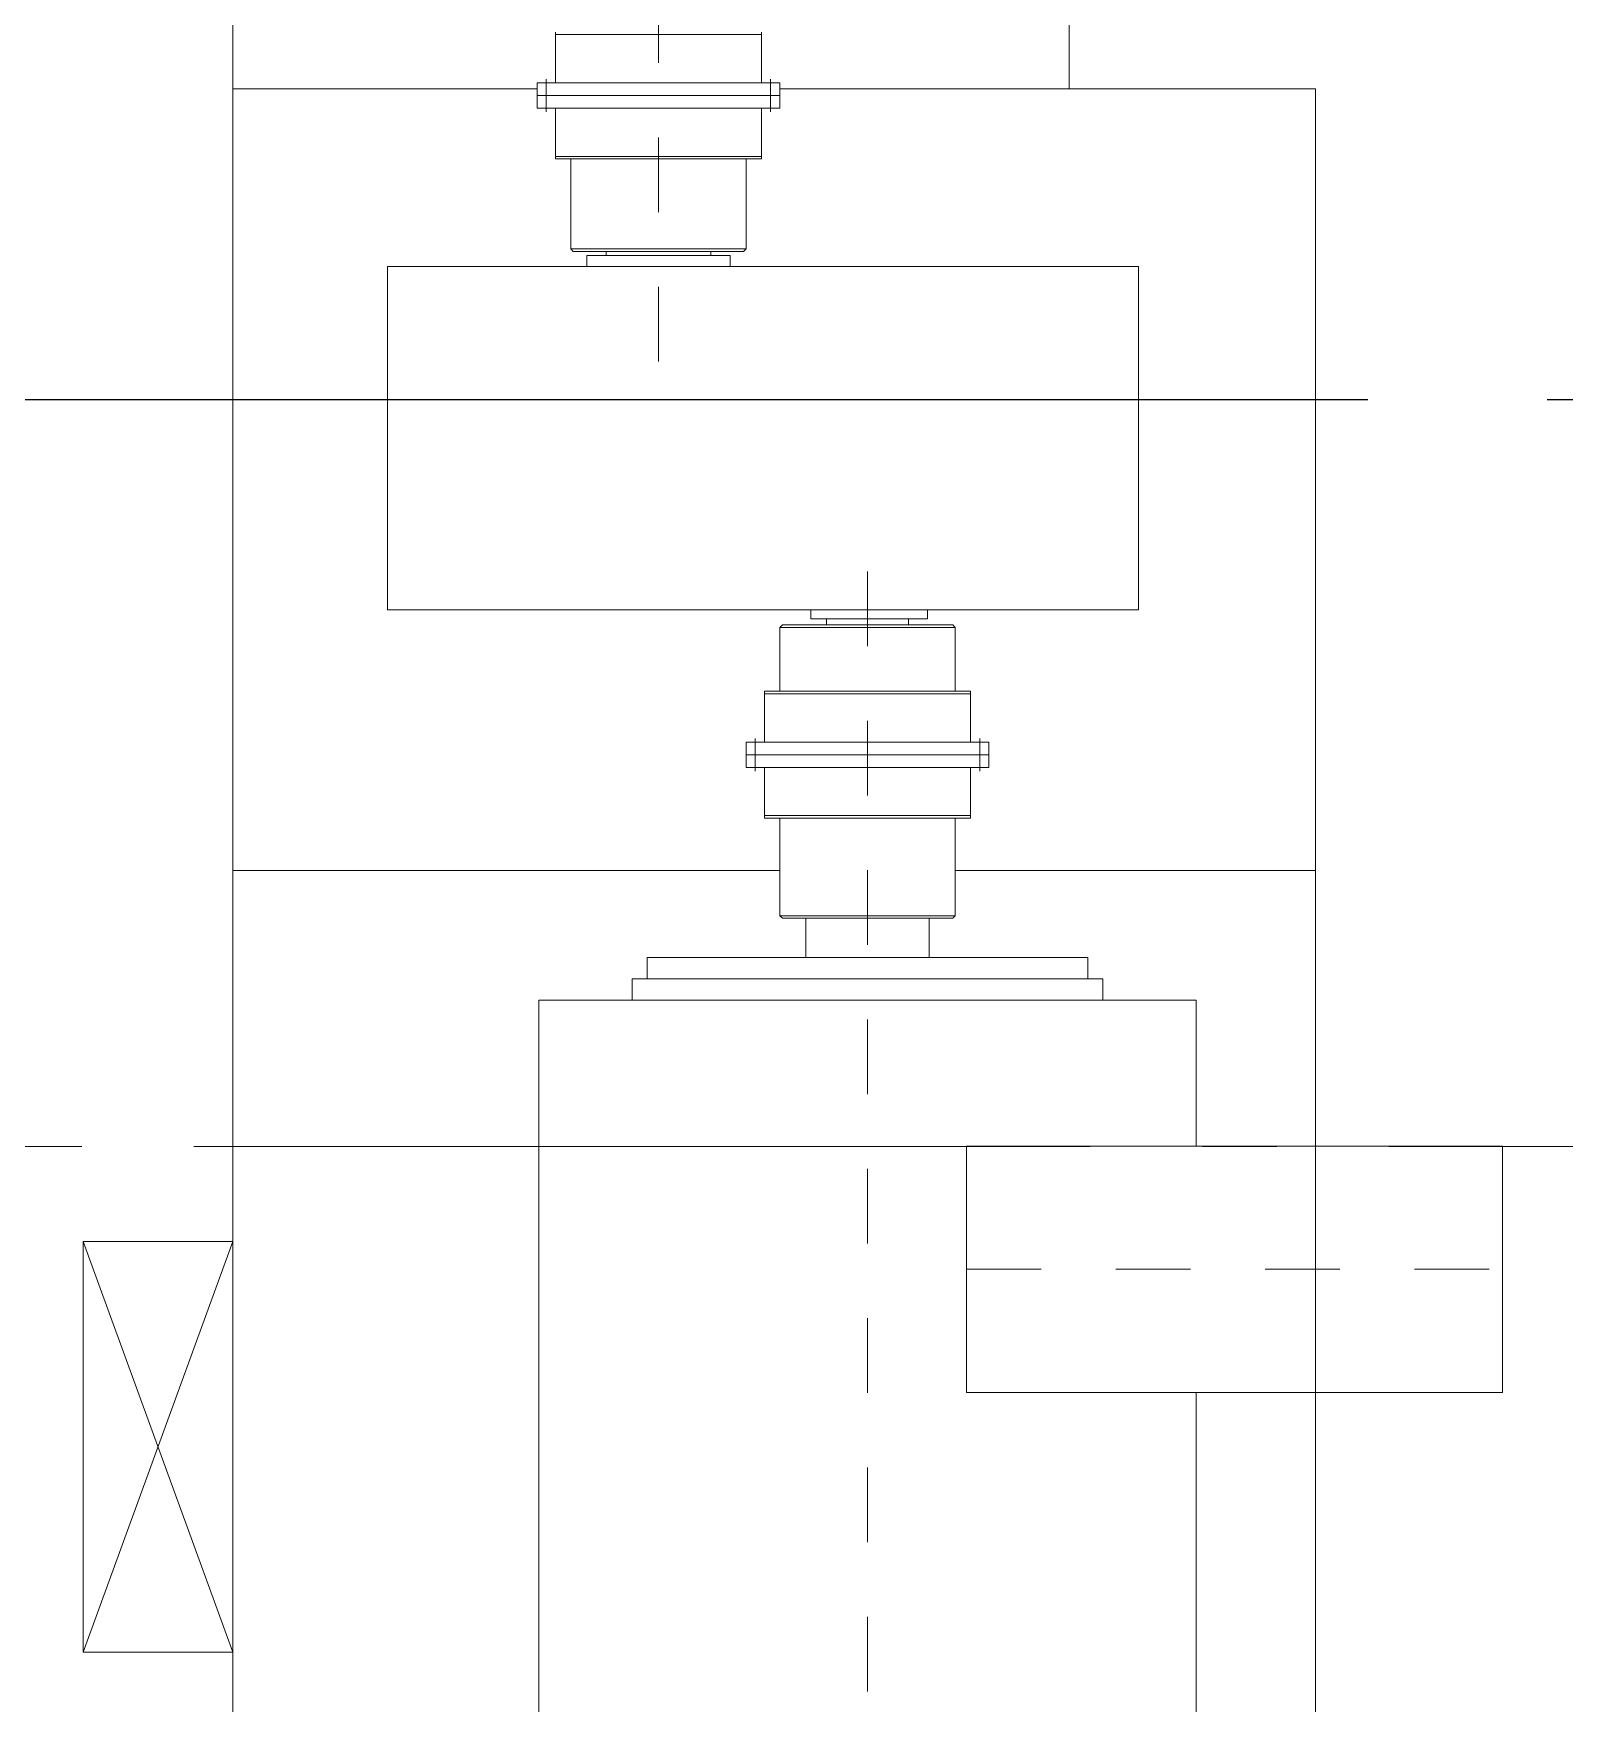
# Model space of a CAD drawing. Header units: metres. Extents: x 497148 to 498044, y 2998751 to 2999627.
# Drawn here: x 497604.647 to 497606.698, y 2999596.953 to 2999599.19 of the extents above; entities that cross this region are included whole.
import ezdxf

# ---------------------------------------------------------------- set-up
doc = ezdxf.new("R2010")
doc.units = ezdxf.units.M
for name, pattern in [('ACAD_ISO04W100', [30.5, 24, -3, 0.5, -3]), ('AD_LTYPE1 0 mm', [2, 1, -1]), ('AD_LTYPE2 0 mm', [16, 13, -1, 1, -1]), ('CENTER', [2, 1.25, -0.25, 0.25, -0.25]), ('点画线', [18, 12, -2, 2, -2])]:
    doc.linetypes.add(name, pattern=pattern)
doc.layers.add('DOTE', color=1, linetype='CENTER')
for name, color, linetype, lineweight in [('管道', 7, 'Continuous', 20), ('纸机', 7, 'Continuous', 0), ('设备', 253, 'Continuous', 15)]:
    doc.layers.add(name, color=color, linetype=linetype, lineweight=lineweight)

# ---------------------------------------------------------------- blocks, each defined once
blk = doc.blocks.new('A$C18155853')
at = {"layer": '设备', "linetype": 'ACAD_ISO04W100', "ltscale": 0.05}
for p, q in [((-2013.7, -6748.3), (-2013.7, 4357.5)), ((-1733.7, -7029.5), (-1733.7, -9725.9))]:
    blk.add_line(p, q, dxfattribs=at)
at = {"layer": '设备', "color": 7, "linetype": 'Continuous', "lineweight": 0}
for p, q in [((-2151.7, -6307), (-2151.7, -6375.2)), ((-1875.7, -6307), (-1875.7, -6375.2)), ((-2151.7, -6310.5), (-1875.7, -6310.5)), ((-2176.2, -6375.2), (-2176.2, -6392)), ((-2151.7, -6375.2), (-2176.2, -6375.2)), ((-2176.2, -6392), (-1851.2, -6392)), ((-2176.2, -6408.8), (-2176.2, -6392)), ((-2151.7, -6375.2), (-1875.7, -6375.2)), ((-1875.7, -6375.2), (-1851.2, -6375.2)), ((-1851.2, -6375.2), (-1851.2, -6392)), ((-1851.2, -6408.8), (-1851.2, -6392)), ((-2151.7, -6408.8), (-2176.2, -6408.8)), ((-2151.7, -6408.8), (-1875.7, -6408.8)), ((-2151.7, -6477), (-2151.7, -6408.8)), ((-1875.7, -6408.8), (-1851.2, -6408.8)), ((-1875.7, -6477), (-1875.7, -6408.8)), ((-2151.7, -6473.5), (-1875.7, -6473.5)), ((-2131.2, -6477), (-2151.7, -6477)), ((-1896.2, -6477), (-2131.2, -6477)), ((-2131.2, -6597.5), (-2131.2, -6477)), ((-1896.2, -6477), (-1875.7, -6477)), ((-1896.2, -6597.5), (-1896.2, -6477)), ((-2131.2, -6597.5), (-2127.7, -6601)), ((-2131.2, -6597.5), (-1896.2, -6597.5)), ((-1896.2, -6597.5), (-1899.7, -6601)), ((-2127.7, -6601), (-1899.7, -6601)), ((-1847.7, -7101), (-1851.2, -7104.5)), ((-1851.2, -7104.5), (-1616.2, -7104.5)), ((-1851.2, -7104.5), (-1851.2, -7190)), ((-1847.7, -7101), (-1619.7, -7101)), ((-1616.2, -7104.5), (-1619.7, -7101)), ((-1616.2, -7104.5), (-1616.2, -7190)), ((-1871.7, -7190), (-1871.7, -7258.2)), ((-1851.2, -7190), (-1871.7, -7190)), ((-1871.7, -7193.5), (-1595.7, -7193.5)), ((-1851.2, -7190), (-1616.2, -7190)), ((-1616.2, -7190), (-1595.7, -7190)), ((-1595.7, -7190), (-1595.7, -7258.2)), ((-1896.2, -7258.2), (-1896.2, -7275)), ((-1871.7, -7258.2), (-1896.2, -7258.2)), ((-1871.7, -7258.2), (-1595.7, -7258.2)), ((-1595.7, -7258.2), (-1571.2, -7258.2)), ((-1571.2, -7258.2), (-1571.2, -7275)), ((-1896.2, -7275), (-1571.2, -7275)), ((-1896.2, -7291.8), (-1896.2, -7275)), ((-1871.7, -7291.8), (-1896.2, -7291.8)), ((-1871.7, -7291.8), (-1595.7, -7291.8)), ((-1871.7, -7360), (-1871.7, -7291.8)), ((-1595.7, -7291.8), (-1571.2, -7291.8)), ((-1595.7, -7360), (-1595.7, -7291.8)), ((-1571.2, -7291.8), (-1571.2, -7275)), ((-1871.7, -7356.5), (-1595.7, -7356.5)), ((-1851.2, -7360), (-1871.7, -7360)), ((-1616.2, -7360), (-1851.2, -7360)), ((-1851.2, -7490.5), (-1851.2, -7360)), ((-1616.2, -7360), (-1595.7, -7360)), ((-1616.2, -7490.5), (-1616.2, -7360)), ((-1851.2, -7490.5), (-1847.7, -7494)), ((-1851.2, -7490.5), (-1616.2, -7490.5)), ((-1616.2, -7490.5), (-1619.7, -7494)), ((-1847.7, -7494), (-1619.7, -7494))]:
    blk.add_line(p, q, dxfattribs=at)
at = {"layer": '设备', "color": 1, "linetype": 'AD_LTYPE1 0 mm', "lineweight": 0}
for p, q in [((-2164, -6370.2), (-2164, -6413.8)), ((-1863.5, -6370.2), (-1863.5, -6413.8)), ((-1884, -7253.2), (-1884, -7296.8)), ((-1583.5, -7253.2), (-1583.5, -7296.8))]:
    blk.add_line(p, q, dxfattribs=at)
at = {"layer": '设备', "linetype": 'Continuous', "lineweight": 0}
for p, q in [((-2013.7, -6621), (-2376.7, -6621)), ((-2376.7, -6621), (-2376.7, -7081)), ((-2109.7, -6606.5), (-2109.7, -6621)), ((-2109.7, -6606.5), (-1917.7, -6606.5)), ((-2083.7, -6601), (-2083.7, -6606.5)), ((-1370.7, -6621), (-2013.7, -6621)), ((-1943.7, -6601), (-1943.7, -6606.5)), ((-1917.7, -6606.5), (-1917.7, -6621)), ((-1370.7, -6621), (-1370.7, -7081)), ((-1733.7, -7081), (-2376.7, -7081)), ((-1809.6, -7081), (-1809.6, -7092.9)), ((-1370.7, -7081), (-1733.7, -7081)), ((-1653.6, -7081), (-1653.6, -7092.9)), ((-1809.6, -7092.9), (-1653.6, -7092.9)), ((-1788.7, -7092.9), (-1788.7, -7101)), ((-1678.7, -7092.9), (-1678.7, -7101)), ((-1816.2, -7494), (-1651.2, -7494)), ((-1816.2, -7494), (-1816.2, -7546.6)), ((-1806.2, -7494), (-1651.2, -7494)), ((-1651.2, -7494), (-1651.2, -7546.6)), ((-1651.2, -7494), (-1651.2, -7546.6)), ((-1651.2, -7494), (-1651.2, -7546.6)), ((-2028.7, -7575.2), (-2028.7, -7546.6)), ((-2028.7, -7546.6), (-1438.7, -7546.6)), ((-1438.7, -7575.2), (-1438.7, -7546.6)), ((-2048.7, -7603.7), (-2048.7, -7575.2)), ((-2048.7, -7575.2), (-1418.7, -7575.2)), ((-1418.7, -7603.7), (-1418.7, -7575.2)), ((-1418.7, -7603.7), (-1418.7, -7575.2)), ((-2173.7, -7603.7), (-1293.7, -7603.7)), ((-2173.7, -7603.7), (-2173.7, -9684)), ((-1293.7, -7603.7), (-1293.7, -7799)), ((-1601.3, -8129), (-1601.3, -7799)), ((-883.7, -7799), (-1601.3, -7799)), ((-883.7, -7799), (-883.7, -8129)), ((-883.7, -8129), (-1601.3, -8129)), ((-1293.7, -8129), (-1293.7, -9684))]:
    blk.add_line(p, q, dxfattribs=at)
at = {"layer": '设备', "color": 131}
for p, q in [((-1917.7, -6601), (-2109.7, -6601)), ((-1370.7, -6621), (-1370.7, -7081))]:
    blk.add_line(p, q, dxfattribs=at)
at = {"layer": '设备', "color": 131, "linetype": '点画线', "lineweight": 18}
blk.add_line((-1370.7, -6621), (-1370.7, -7081), dxfattribs=at)
at = {"layer": '设备', "color": 4}
for p, q in [((-2783.8, -8477), (-2783.8, -7926.9)), ((-2783.8, -7926.9), (-2583.7, -7926.9)), ((-2583.7, -8477), (-2783.8, -7926.9)), ((-2783.8, -8477), (-2583.7, -7926.9)), ((-2583.7, -8477), (-2783.8, -8477))]:
    blk.add_line(p, q, dxfattribs=at)
at = {"layer": '设备', "linetype": 'AD_LTYPE2 0 mm', "lineweight": 0}
blk.add_line((-1601.3, -7964), (-870, -7964), dxfattribs=at)
at = {"layer": '设备', "lineweight": 5, "ltscale": 0.05}
for points in [[(-2078.7, -4633), (-2583.6, -4633), (-2583.6, -6383), (-2176.2, -6383)], [(-1851.2, -6383), (-1463.7, -6383), (-1463.7, -4633), (-1948.7, -4633)], [(-2176.2, -6383), (-2583.7, -6383), (-2583.7, -7430), (-1851.2, -7430)], [(-1616.2, -7430), (-1133.7, -7430), (-1133.7, -6383), (-1851.2, -6383)], [(-2173.7, -9030), (-2583.7, -9030), (-2583.7, -7430), (-1851.2, -7430)], [(-1616.2, -7430), (-1133.7, -7430), (-1133.7, -9030), (-1293.7, -9030)]]:
    blk.add_lwpolyline(points, dxfattribs=at)
blk = doc.blocks.new('A$Ce080179e')
at = {"layer": 'DOTE', "color": 251, "linetype": 'ACAD_ISO04W100', "ltscale": 0.08}
blk.add_line((110.4359, 19.1), (47.828, 19.1), dxfattribs=at)
at = {"layer": '纸机', "linetype": 'ACAD_ISO04W100', "ltscale": 0.05}
blk.add_line((71.7639, 18.1), (86.238, 18.1), dxfattribs=at)
at = {"layer": '管道', "lineweight": 5, "ltscale": 0.05, "xscale": 0.001, "yscale": 0.001, "zscale": 0.001}
blk.add_blockref('A$C18155853', (83.9997, 25.8998), dxfattribs=at)

msp = doc.modelspace()

# ---------------------------------------------------------------- block references
msp.add_blockref('A$Ce080179e', (497523.4984, 2999579.5994))

doc.saveas('drawing.dxf')
